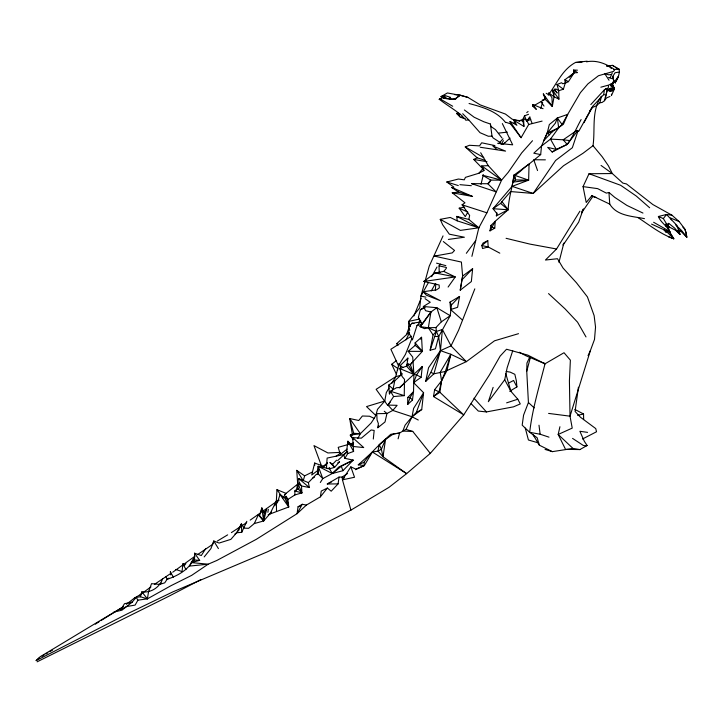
<?xml version="1.0" encoding="UTF-8"?>
<svg xmlns="http://www.w3.org/2000/svg" width="723" height="723" viewBox="0 0 723 723"><rect width="100%" height="100%" fill="white"/><g stroke="black" fill="none" stroke-linecap="round" stroke-linejoin="round"><path stroke-width="1.08" d="M608.043 89.48L610.429 88.251L610.049 89.408L611.26 89.607L612.453 88.269L611.839 87.971L612.679 87.628L612.209 89.354L613.746 89.535L613.466 85.739L612.679 87.971L613.303 89.715L612.309 90.746L608.215 90.538L608.043 89.48L606.299 88.468M407.7 404.428L410.122 397.496L413.529 391.64L412.481 400.054L407.7 404.428L407.745 397.505L413.529 391.64L413.927 374.424L412.716 357.063L408.197 351.36L415.183 345.359L415.138 342.847L421.563 337.252L422.34 351.378L410.303 364.609L413.927 374.424L416.565 374.939L421.138 377.252L422.313 366.444L399.349 387.908M408.847 332.49L408.902 327.004L412.038 323.226L420.199 322.078L422.313 324.302L416.972 325.63L412.39 339.955L408.847 332.49L396.909 343.488L397.478 345.603M612.679 87.628L613.755 88.378L614.207 87.474L613.005 88.839L613.746 89.535L614.396 89.028L613.52 86.715L613.755 88.378M611.477 94.162L611.45 95.563L614.396 89.028M589.616 111.143L592.11 107.646L596.168 105.829L599.927 102.738L601.473 96.213C591.098 110.511 595.418 129.227 593.014 145.703L583.018 153.267L563.515 165.757L533.176 193.448L512.119 186.353L514.026 175.083L528.64 180.154L513.014 182.115L515.427 179.91L514.749 175.517C520.171 172.255 523.814 167.483 529.055 164.085L514.026 175.083C512.553 186.76 508.667 197.912 508.142 209.769L496.358 215.888L497.198 213.999L493.023 208.703L512.119 186.353L528.64 180.154L529.055 164.085L540.677 154.595L541.518 146.037L547.221 133.041L549.308 124.573L557.352 117.985L567.7 114.37L580.406 92.661L587.935 83.859L598.481 75.725L613.475 71.414L614.568 70.014L613.926 69.11C605.802 63.57 596.466 59.837 586.461 61.817M587.564 432.372L579.891 431.288L584.338 441.337L587.121 445.476L579.909 449.57L573.005 448.459L552.336 451.64L539.358 445.187L537.162 437.767L529.679 432.318L522.187 425.151L523.569 415.156L528.423 402.512L526.742 371.306L526.95 363.036L529.76 357.099M606.037 89.046L609.941 91.008L610.429 88.251L609.019 89.932L610.736 90.99L611.125 89.896L609.019 89.932L609.073 89.417M610.736 90.99L611.468 89.408L612.309 90.746L612.842 89.263L611.26 89.607L610.528 88.748M612.779 86.29L612.842 84.799L611.531 86.1L610.501 85.314L611.712 84.148L611.586 85.594M612.842 84.799L613.249 87.402L613.24 85.838L612.743 86.615L611.531 86.1L611.712 84.148M262.747 511.278L276.313 501.708L276.972 489.679L286.046 493.366L299.53 482.693M489.986 230.872L495.183 221.319L490.926 225.449L489.986 230.872L494.767 228.143L495.183 221.319L508.142 209.769L501.961 201.581L510.574 191.559L533.176 193.448L555.598 160.479L572.345 147.727L577.948 130.99M460.235 290.185L462.621 276.041L472.634 268.721L471.351 281.554L460.235 290.185L462.621 276.041L461.401 262.069L434.342 256.105L452.255 252.896L454.541 250.456L443.316 241.545M459.575 296.448L450.004 302.133L450.601 309.552L457.596 307.311L459.575 296.448L451.477 304.934L450.203 315.707L438.671 336.593L435.436 348.829L430.14 350.203L433.077 334.921L436.394 331.432L442.404 329.507L451.025 345.874L466.344 361.654L494.532 340.804L518.518 333.674M204.193 556.927L210.926 548.603L213.755 540.994L219.087 543.063L230.872 539.358L236.629 532.761L241.355 523.913L244.076 528.115L248.585 528.332L254.297 523.56L263.624 520.967L264.157 512.959L261.825 507.898L259.611 515.626L263.624 520.967L271.441 512.11M326.462 467.898L327.121 458.084L343.633 454.568L347.112 451.929M611.459 68.468L609.335 66.679L606.534 65.992L612.562 65.359L619.005 69.083L619.457 71.993L615.056 72.761L612.905 76.258L612.724 78.807L608.775 77.497L610.212 77.713L612.282 72.906M435.336 290.303L435.824 283.85M402.404 373.782L394.749 380.795L393.113 389.064L389.444 393.89L389.607 391.947M613.231 88.36L613.466 85.739L613.294 87.546L611.839 87.971M474.821 288.848L458.563 330.303L451.025 345.874L440.461 350.637L428.558 367.709L425.657 381.419L433.908 373.782L440.461 350.637L442.404 329.507M373.303 439.042L374.171 430.42L371.143 429.986L361.337 438.174L352.679 437.614L353.592 451.432L347.727 453.556L344.898 458.355L353.213 460.099L342.91 470.7L332.273 473.529L322.792 478.599L320.307 482.485M317.379 474.405L318.228 466.299L329.561 468.793L334.568 467.392L339.584 461.708L337.786 462.81M617.171 77.822L617.071 78.78L618.364 76.385L616.249 81.084L616.99 78.934L615.644 81.021L615.372 82.892L613.782 81.464L612.923 82.621M397.505 370.429L398.789 364.356M548.983 437.153L540.144 434.225L529.679 432.318C532.327 409.101 539.259 386.444 545.015 363.796L527.772 355.11L506.525 349.245L500.135 356.114L489.39 374.948L463.732 414.885L430.293 453.393L406.615 473.628L383.009 456.746L385.567 439.241L381.383 449.29L377.984 451.143L372.381 452.002L364.374 465.549L358.274 464.844L363.967 462.232C372.173 451.125 381.843 441.256 393.493 433.972L399.611 433.032L402.828 431.089L405.07 425.223L412.02 416.773L421.726 409.552L423.588 392.725L413.619 382.657L416.565 374.939L422.313 366.444M384.247 411.26L386.959 413.493L385.016 421.943L377.849 427.736L378.373 423.551L377.054 419.955L376.782 413.673L386.959 413.493L392.815 410.429L397.126 405.332L387.908 405.07L393.619 396.547L404.238 395.644L404.519 379.349L402.124 376.547L399.792 368.576L406.534 366.145L407.573 363.669L410.303 364.609M406.85 365.675L407.88 358.111L400.217 365.504L400.858 375.291L395.761 376.647L376.132 389.326L387.655 405.341M168.983 578.093L167.094 579.313L164.736 582.828L159.693 584.401L151.55 583.66L148.567 591.613L147.393 598.852L140.47 596.791L136.195 597.361L132.182 602.132L124.483 603.705L120.858 609.597L126.597 606.543L135.111 605.097L137.921 600.162L147.393 598.852L171.044 585.666L191.649 575.372L208.179 564.184L216.9 560.442L256.294 539.331L297.063 513.682L306.362 505.097L320.406 496.828L321.247 491.071L327.374 488.043L331.197 491.197L338.093 483.895L339.033 477.09L342.133 477.044L347.546 473.502M496.358 215.888L496.791 212.661M577.641 130.8L567.221 144.401L556.258 149.372L547.709 147.375L552.191 152.02L567.221 144.401C573.059 136.548 576.448 127.971 581.111 119.548M578.427 387.212L575.083 411.432L580.361 417.162L595.752 428.585L596.52 431.767L582.476 439.015M540.677 154.595L533.8 153.213L541.518 146.037L550.465 139.114L563.208 139.792L575.734 131.225L578.852 131.143L592.625 106.353L603.723 94.605L604.392 89.797L606.498 88.405M610.818 85.974L611.089 84.013M302.268 504.274L298.066 506.742L297.063 513.682L302.268 504.274L306.362 505.097M617.288 79.259L617.379 78.635L616.132 80.099L615.372 82.892M404.564 381.129L404.22 383.353L399.62 387.492L396.484 387.718L390.474 391.233L393.619 396.547M267.862 512.291L268.341 509.326M434.622 389.724L433.511 396.547L463.732 414.885L439.891 392.273L434.622 389.724L441.572 380.858L446.922 370.592L450.836 354.306L440.461 350.637L438.671 336.593L436.394 331.432L435.96 327.519L441.328 321.843L450.203 315.707L436.864 307.718L423.344 306.489L425.648 310.727L430.935 311.993L436.864 307.718L441.328 321.843M435.96 327.519L428.332 327.781L424.528 328.658L420.018 326.633L430.935 311.993L428.332 327.781L433.077 334.921M651.577 224.121L670.185 232.589C667.835 226.154 660.759 222.937 658.391 216.493L666.516 214.469L676.99 225.522L679.9 234.388L674.622 228.079L668.712 223.362L668.16 226.48L675.562 230.248L679.9 234.388L678.535 228.179L677.099 226.868M357.768 438.5L360.361 433.683L371.143 422.991L374.207 418.364L375.797 415.481L377.514 409.317L384.772 401.039L386.299 392.598L389.082 387.908M608.522 85.974L608.133 88.07L604.392 89.797L590.827 104.564M268.161 514.686L288.703 506.986L287.926 499.412L294.939 494.912L294.821 490.935L296.511 489.787L297.759 483.109L301.491 485.964L309.336 487.537L308.378 482.612L316.367 474.297L318.454 474.152L322.792 478.599L318.228 466.299L332.273 473.529L341.301 466.263L353.213 460.099L338.671 467.112L332.273 473.529L329.561 468.793M411.432 336.15L390.872 349.263L398.454 365.711L398.834 363.678M418.274 420.027L412.02 416.773L413.619 408.368L423.588 392.725L416.303 412.517L412.02 416.773L406.028 429.39L402.828 431.089L412.752 431.432L430.293 453.393M260.994 512.227L261.825 507.898L263.624 520.967L258.319 514.875L254.297 523.56M471.902 256.34L478.843 227.799L468.856 219.449L469.643 215.445L462.096 204.817L464.97 202.802L452.236 192.788L458.563 192.119L472.544 196.457L452.236 192.788M379.277 444.6L377.984 451.143L383.009 456.746L381.383 449.29L379.277 444.6L390.772 434.315L399.611 433.032L398.102 438.816M608.215 90.538L608.414 89.562L608.929 90.746L608.034 90.077L608.414 89.562M493.131 387.374L488.35 401.69L504.717 379.738L507.148 367.763L512.724 350.754M407.139 365.775L407.573 363.669L413.927 374.424L399.792 368.576M213.285 543.181L213.755 540.994L218.409 548.594M613.746 89.535L614.207 87.474L612.589 88.748L612.309 90.746M559.927 426.733L558.174 434.46L565.54 449.363L579.909 449.57M619.457 71.993L618.174 77.478L616.936 78.924M605.368 97.93L607.23 90.013L604.446 100.723L602.123 102.467L599.927 102.738M391.866 383.217L395.761 376.647L397.731 368.423L391.694 364.293L396.584 360.443M481.003 184.437L483.335 174.677M327.338 462.946L323.389 466.218L314.686 463.036L311.73 475.02L318.906 469.607M558.951 262.322L563.47 244.573L578.689 222.078L583.389 208.857M416.972 325.63L420.199 322.078L418.382 317.37L420.343 309.724L424.012 307.347M263.624 520.967L266.651 509.245L264.148 512.697M526.742 371.306L530.33 357.605M613.294 87.546L613.52 86.715M312.255 472.056L304.636 475.861L303.262 480.687L296.737 470.357L297.668 483.705M430.14 350.203L436.394 331.432L428.332 327.781L420.018 326.633L421.545 325.079M554.993 91.035L554.315 89.318L557.053 92.896L554.315 89.318L556.032 89.01L558.707 90.718L563.398 89.218L565.793 81.274M668.531 228.622L669.091 226.697L668.188 228.17M522.883 120.822L523.597 118.455L526.922 120.651L528.703 124.464L521.075 137.713L510.402 123.75L510.122 121.446L516.882 125.26L513.447 120.018L522.883 120.822L523.913 126.435L513.447 120.018M579.891 211.206L556.556 248.992L545.431 260.036L557.505 258.717L563.054 268.061L576.439 282.756L587.428 296.9L594.143 315.653L595.535 327.094L594.505 339.439L590.384 350.592L570.022 416.177L572.227 428.106L558.174 434.46L573.005 448.459M450.836 354.306L440.208 372.282L441.572 380.858L439.891 392.273L433.511 396.547L439.06 391.631L441.572 380.858L445.386 371.477L450.836 354.306L466.344 361.654L446.922 370.592M540.705 108.378L542.657 102.314M274.821 505.766L276.376 500.994L277.289 502.982L280.045 494.577L284.844 497.831L288.703 506.986L280.045 494.577M609.941 91.008L609.932 89.634L609.263 90.556L609.932 89.634L610.031 90.483L611.125 89.896L610.763 90.384L611.477 90.917L611.468 89.408L610.049 89.408L610.384 90.013M406.471 334.641L408.721 328.387L408.685 321.428L419.738 307.881L420.94 296.087L429.209 266.218L443.045 235.888M562.096 124.528L557.352 117.985L555.345 123.163L547.221 133.041L543.624 140.768L552.164 131.839L563.398 124.284L567.7 114.37L562.096 124.528L558.68 127.854L550.465 139.114L556.258 149.372L552.191 152.02M582.711 209.878L581.518 212.933L592.743 196.584L596.005 197.397M613.782 81.464L612.887 83.705L615.011 80.262L616.132 80.099M246.832 521.31L241.744 532.309L236.629 532.761L234.921 533.981M411.649 339.042L405.449 354.369L398.454 365.711M238.662 530.528L241.355 523.913L241.744 532.309M413.845 315.978L421.102 298.409M377.849 427.736L378.698 425.748M522.431 121.121L523.597 118.455L523.913 126.435M457.18 220.84L456.746 216.403L478.843 227.799L457.18 220.84L450.275 217.46L440.235 219.349L460.379 230.393L478.843 227.799L486.895 212.806L501.572 180.163L508.26 172.273L521.69 152.915L532.508 140.732M425.657 381.419L430.872 372.354L440.461 350.637M528.504 114.306L524.482 115.852L522.91 119.313L519.132 120.931M644.455 218.644C632.155 216.114 616.981 216.06 609.742 204.112L591.911 195.599L586.226 202.503L583.054 186.615L589.028 173.728L612.327 173.556L622.855 183.1L626.47 183.94L652.878 204.564L671.965 215.21L679.168 221.581L684.103 228.061L685.955 232.137L686.85 237.261L681.482 231.866L678.445 230.574M588.043 355.635L590.384 350.592M449.706 99.214L450.546 97.406L445.142 95.59L441.138 96.548L445.332 97.144M613.402 88.486L613.845 87.573M285.332 498.138L286.2 496.349L287.926 499.412M270.022 513.791L276.376 500.994L276.511 511.288M406.001 339.837L409.426 332.932M420.578 339.168L421.563 337.252M150.953 586.904L140.208 594.704L140.47 596.791L141.871 591.866C150.99 593.023 159.738 587.419 162.648 578.725M172.725 572.218L194.713 556.403C190.556 568.748 178.726 575.454 167.094 579.313L165.965 576.556M584.021 122.621L592.11 107.646M428.441 282.521L420.94 296.087L425.946 297.153M431.649 276.701L436.999 267.013M562.91 244.952L563.976 243.009M194.713 556.403L189.525 566.082L208.179 564.184L191.297 562.584L194.559 559.991L199.675 560.352L194.55 553.212L194.559 559.991M489.191 182.91L490.763 180.108L501.572 180.163L488.269 165.657L480.687 152.752M431.297 290.89L435.391 283.678M406.769 360.018L407.88 358.111M501.084 144.374L503.479 140.633M546.181 93.294L549.091 94.921L548.82 92.996L554.044 96.765L558.942 99.123L558.707 90.718L556.999 84.501L561.581 82.729L562.666 83.723L565.214 83.244L568.432 81.645L574.071 72.833L573.538 70.05L577.442 70.176M205.684 548.712L201.292 555.526L194.55 553.212M122.539 607.338C95.183 623.316 67.628 640.379 40.217 656.692L36.15 660.596L126.977 613.999L172.842 591.884L267.311 551.875L309.028 531.559L350.917 510.122L342.458 479.837L350.845 466.877L355.906 469.119L364.374 465.549L363.967 462.232M282.982 498.03L286.046 493.366L284.419 494.758M529.67 117.009L526.823 121.265L524.482 115.852M264.157 512.959L266.651 509.245M394.505 378.481L395.761 376.647M612.562 89.67L612.842 89.263L611.685 90.068L611.26 89.607L612.291 88.369M422.928 323.416L430.935 311.993M448.097 287.058L455.264 276.936L443.777 271.405L435.129 272.96L423.832 281.455L439.15 285.016L439.322 287.926L436.448 289.887L423.181 291.712L426.407 295.228L440.551 300.786L423.181 291.712M466.344 253.294L475.644 240.669M611.685 90.068L612.209 89.354M500.614 203.398L508.142 209.769L493.023 208.703L500.614 203.398L501.961 201.581M604.446 100.723L606.498 97.948L609.95 96.475M390.565 401.545L387.908 405.07L392.815 410.429L412.02 416.773M666.064 226.525L668.16 226.48L663.343 218.572L666.516 214.469L671.965 215.21M448.847 99.051L450.546 97.406M530.086 117.072L526.823 121.265L530.818 119.268M410.321 364.835L413.023 361.392M320.406 496.828L327.374 488.043M487.79 183.723L496.095 191.848L471.73 183.669L487.79 183.723L490.763 180.117L482.557 175.219L501.572 180.163L481.753 165.91L488.269 165.657M185.901 563.633L184.636 565.178L182.928 563.823L182.024 571.568L175.806 569.453M443.777 271.405L446.326 268.341M439.213 272.562L439.042 265.865L440.497 264.157M342.133 477.044L342.458 479.837L344.455 477.532M453.863 187.094L446.787 182.006L458.4 179.033L464.274 179.828L465.44 177.361L478.852 173.249L483.199 168.314M120.858 609.597L122.368 607.916M236.629 532.761L237.984 531.278M498.599 143.669L503.054 138.816M284.844 497.831L286.2 496.349L288.703 506.986M543.307 100.289L545.449 98.039M548.305 95.038C556.8 83.787 562.25 69.589 575.508 62.467L587.184 61.175M462.413 279.367L472.634 268.721M332.607 464.238L329.887 462.449L334.568 467.392L332.607 464.238L336.584 460.162M337.65 460.596L347.691 451.36M323.814 466.76L327.456 463.1M418.509 322.639L420.705 320.452M663.804 229.733L665.756 231.947L667.004 230.764M569.272 77.307L574.071 72.833L577.541 72.616L573.538 70.05L574.071 72.833L564.889 79.774L565.214 83.244M503.253 144.293L510.031 138.111M358.274 464.844L372.381 452.002L406.615 473.628L388.92 487.392L350.917 510.122M159.693 584.401L161.22 583.036M36.15 660.596L39.259 657.894M462.901 116.593C455.535 110.023 446.95 105.278 439.268 99.268L441.807 97.741L452.471 99.431L454.975 99.051L460.108 95.3L467.88 97.379L480.298 104.925L505.431 114.053L512.245 119.241L519.638 121.084M147.393 598.852L141.871 591.866L141.256 594.08L134.37 598.12L126.362 604.283M526.724 112.607L528.07 111.523M487.799 240.696L483.1 243.018L481.798 245.531L488.161 246.941L487.799 240.696L481.798 245.531L482.566 248.531L488.161 246.941L499.81 253.158M347.148 449.091L340.325 454.478L338.201 447.347L353.628 442.946M351.414 445.72L353.122 444.374M321.59 467.573L323.389 466.218M328.007 468.811L329.688 467.546M336.087 456.312L340.569 452.987M454.975 99.051L460.108 95.3L447.401 92.969L441.138 96.548L444.672 96.945L447.41 98.825M154.532 584.311L170.899 573.375M413.619 382.657L421.138 377.252M394.749 380.795L388.658 385.106L389.444 393.89M260.94 512.553L250.185 520.117M212.878 544.193L197.442 554.686M246.679 522.575L231.378 532.625M194.514 560.397L191.297 562.584L199.675 560.352M296.511 489.787L298.102 488.784L297.759 483.109L301.889 492.896L294.939 494.912M95.273 624.193L99.042 621.807M100.922 620.614L123.606 606.525M668.712 223.362L666.85 224.51L665.54 224.157L668.206 227.835L670.185 232.589L666.353 229.534L653.628 222.268M423.344 306.489L430.239 302.268L425.07 298.68M217.415 541.012L227.655 534.857M509.679 391.27L516.909 386.922L516.339 380.723L514.839 374.324L510.176 372.119L506.127 371.441M312.734 478.111L314.55 477.026M42.115 656.213L44.022 655.083M45.92 653.963L47.826 652.842M49.733 651.712L52.589 650.031M338.093 483.895L327.284 483.994L339.033 477.09M519.34 352.255L526.028 355.797L545.015 363.796L564.021 352.734L570.375 360.162L569.417 380.813L570.022 416.177L548.603 413.411M532.589 106.371L542.331 100.84M276.313 501.708L279.168 500.126M416.303 412.517L421.726 409.552M471.125 403.687L478.31 411.062L486.443 411.938L513.511 406.841L520.28 403.931L517.804 399.213L510.944 391.36L508.504 383.127L513.574 380.461L516.909 386.922M478.852 173.249L484.374 170.339L473.71 159.422L477.18 157.822L485.377 160.416M374.207 418.364L369.543 416.231L362.386 416.005L358.771 420.497L349.688 418.527L360.361 433.683L353.701 433.312L350.248 435.129L353.249 439.557L352.878 437.343M201.021 579.521L169.354 596.005L37.126 661.825M575.734 131.225L577.442 130.375M501.961 144.419L504.771 143.018M327.284 483.994L331.242 482.142M355.418 469.688L364.374 465.549M549.679 134.767L547.221 133.041L558.68 127.854L557.352 117.985M129.345 603.362L132.182 602.132L122.006 610.158L113.791 612.11M515.345 122.539L513.457 123.344L515.68 123M425.91 280.596L423.832 281.455L455.264 276.936L435.129 272.96L440.397 272.526M134.37 598.12L136.195 597.361L137.921 600.162M420.343 309.724L425.205 307.727M477.18 157.822L465.241 146.941L469.498 145.287L479.485 145.892L481.681 142.793L494.903 145.576M587.121 445.476L585.946 445.901L583.199 445.377L572.562 438.4M506.615 402.856L517.804 399.213M613.005 88.839L613.466 88.685L613.303 89.715L612.625 89.399L613.466 88.685L612.589 88.748M384.772 401.039L366.534 406.588L375.797 415.481M528.703 124.464L542.096 121.103M600.831 87.203L608.667 85.079L612.535 83.199L613.673 81.003L612.905 76.258M642.964 213.068L626.931 205.431L614.758 197.379L608.956 192.472L606.344 193.122L597.668 188.631L583.054 186.615M547.221 133.041L552.164 131.839M441.12 99.458L439.268 99.268L441.039 98.852M419.62 318.988L408.685 321.428L410.456 326.624M577.596 415.318L583.551 413.99L583.642 419.584M342.458 479.837L354.532 477.252L350.845 466.877M298.066 506.742L300.135 506.335M459.168 208.179L467.826 212.11L465.278 216.611L459.168 208.179L464.663 207.103M441.138 96.548L443.208 96.195M611.324 74.415L608.847 74.821L604.826 73.764L609.019 80.226M445.386 371.477L433.908 373.782L430.872 372.354M360.361 433.683L350.248 435.129L353.267 439.141M448.387 239.43L464.383 237.225L449.326 234.18L442.648 224.745L440.235 219.349M542.286 100L545.54 99.593L552.309 106.507L554.044 96.765L552.571 90.194L554.749 90.592M613.863 69.544L619.005 69.083L619.024 69.553L617.722 68.694M498.906 133.068L507.365 132.137M575.508 62.467L582.087 62.042M500.325 142.603L493.095 137.921L492.002 136.132L488.305 136.249L480.036 132.698L468.73 119.891L465.784 120.217L464.69 118.608L460.126 117.153L456.62 113.403L458.707 113.285M340.334 452.381L327.935 452.969L313.954 445.585L321.59 466.172M449.354 98.943L455.987 98.852M407.745 397.505L410.122 397.496L412.481 400.054M408.197 351.36L422.34 351.378L415.138 342.847M545.386 159.846L533.719 159.729L537.56 170.556M439.268 99.268L440.768 99.295L452.706 106.263M528.64 180.154L515.427 179.91L514.026 175.083M434.948 336.457L438.671 336.593M459.918 184.672L471.342 185.694M467.88 97.379L460.081 95.084L454.631 94.641M497.65 143.308L512.679 144.835L502.34 123.57M434.342 256.105L436.511 256.34M459.53 115.653L456.62 113.403L458.861 113.656M569.597 140.56L563.208 139.792L567.221 144.401M480.226 147.257L505.576 151.107L492.878 146.028L496.818 149.417M443.705 98.22L446.796 98.717M473.71 159.422L487.004 161.726M412.038 323.226L414.044 323.579M556.556 248.992L529.896 244.094L506.073 238.31M471.73 183.669L473.927 184.094M456.62 113.403L460 114.135M439.042 265.865L446.471 267.483M468.856 219.449L456.746 216.403L458.707 217.316M436.556 263.154L445.838 265.648M301.889 492.896L294.821 490.935L298.102 488.784L301.889 492.896L301.491 485.964L298.942 481.843L298.635 478.527L308.378 482.612M465.07 118.581L460.931 116.737M669.182 231.884L673.773 238.771C660.65 234.171 649.643 225.16 638.002 217.623M538.644 442.964L528.423 439.991L525.287 428.115M406.028 429.39L412.752 431.432M545.07 449.426L552.336 451.64M603.723 94.605L604.401 94.812M446.787 182.006L458.283 185.567M668.251 229.58L673.773 238.771L668.386 236.773M505.946 122.341L510.402 123.75M390.474 391.233L404.238 395.644M462.096 204.817L486.895 212.806M469.055 103.497C482.449 107.131 496.809 110.999 505.612 122.585M501.952 137.957L495.454 129.616L490.881 126.462L490.393 124.022L483.768 121.753L474.18 117.243L464.392 109.977M494.767 228.143L492.146 227.221L490.926 225.449M589.028 173.728L620.596 185.26L636.258 196.032L649.652 207.763M665.756 231.947L667.672 232.689L673.773 238.771M458.563 192.119L451.676 187.429L454.64 188.576M543.081 108.721L532.797 104.501L533.411 106.841L536.339 109.372L532.797 104.501L533.764 106.471M679.168 221.581L670.384 217.948L671.432 219.828M609.381 90.212L610.031 90.483M658.391 216.493L663.343 218.572M451.676 187.429L472.544 196.457M678.698 230.095L681.328 231.405M615.246 67.32L617.071 68.269M564.889 79.774L568.432 81.645M574.857 409.417L583.551 413.99M465.241 146.941L483.768 157.623M258.319 514.875L259.611 515.626M543.163 362.548L545.015 363.796M296.737 470.357L304.636 475.861M601.057 165.45L612.327 173.556L608.377 165.739L602.241 156.81L593.014 145.703M556.999 84.501L563.398 89.218M400.217 365.504L402.81 367.429M473.999 398.174L486.443 411.938M612.562 65.359L613.746 66.344M415.183 345.359L422.34 351.378M298.635 478.527L309.336 487.537M450.601 309.552L462.449 320.054M393.113 389.064L388.658 385.106L389.552 386.416M352.679 437.614L363.705 447.564L353.149 446.48L347.908 441.22L346.733 450.203L347.727 453.556M548.54 293.592L564.997 308.811L577.56 322.178L586.001 336.936M528.423 402.512L534.198 407.889M675.481 224.745L681.5 230.411L686.85 237.261L685.16 229.327L682.883 227.13M462.711 113.719L468.73 119.891M406.534 366.145L413.927 374.424M591.911 195.599L592.743 196.584M534.487 436.565L533.185 434.885L539.358 445.187M610.049 89.408L610.763 90.384M276.972 489.679L281.78 496.358M545.54 99.593L543.307 93.936L552.309 106.507L551.965 97.713L548.82 92.996L549.408 94.785M558.942 99.123L552.571 90.194L554.062 94.803M396.909 343.488L398.102 345.269M668.242 229.697L670.185 232.589M521.075 137.713L510.122 121.446L510.989 123.371M541.165 101.853L544.021 106.1M677.442 230.691L679.9 234.388M408.721 328.387L409.842 330.104M170.809 574.957L170.357 571.83L173.403 577.171M418.382 317.37L422.313 324.302M353.592 451.432L347.908 441.22L348.459 443.271M504.717 379.738L510.944 391.36M450.004 302.133L451.477 304.934M185.983 569.634L182.928 563.823L183.38 565.702M543.307 93.936L545.738 98.69M391.694 364.293L396.484 374.433M529.968 118.093L532.164 123.443M481.753 165.91L483.506 170.655M341.301 466.263L342.91 470.7M343.633 454.568L344.898 458.355M170.357 571.83L170.944 573.601M505.729 373.42L508.504 383.127M353.701 433.312L349.688 418.527L352.499 435.129M613.24 85.838L613.438 86.887M490.393 124.022L492.002 136.132M538.996 425.205L540.144 434.225M608.956 192.472L609.742 204.112M314.686 463.036L314.803 465.205M318.228 466.299L318.454 474.152"/></g></svg>
